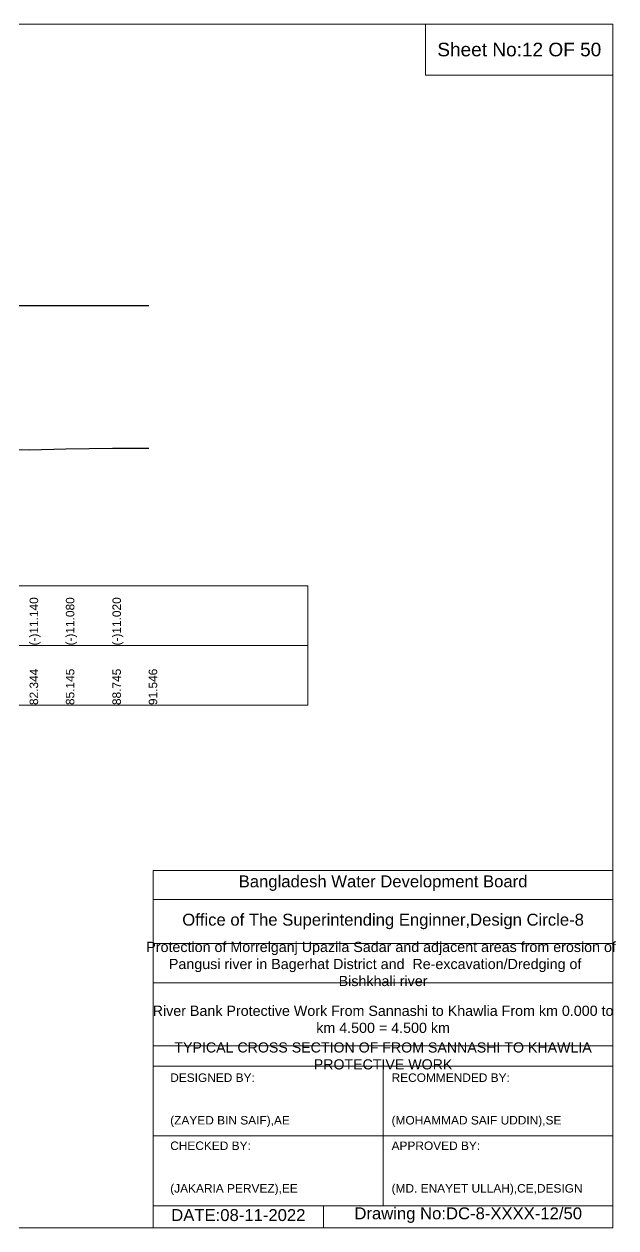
# Model space of a CAD drawing. Header units: inches. Extents: x 89000 to 845017, y -7071 to 0.
# Drawn here: x 271542 to 275017, y -7071 to 0 of the extents above; entities that cross this region are included whole.
import ezdxf

# ---------------------------------------------------------------- set-up
doc = ezdxf.new("R2010")
doc.units = ezdxf.units.IN
doc.header["$LTSCALE"] = 7
doc.header["$MEASUREMENT"] = 0
for name, color, linetype, lineweight in [('Cross section Data Border', 7, 'Continuous', 9), ('Cross Section Labels', 7, 'Continuous', 9), ('Existing_Bed_Level for Xsection', 7, 'Continuous', 25), ('Long Section Labels', 7, 'Continuous', 9)]:
    doc.layers.add(name, color=color, linetype=linetype, lineweight=lineweight)
doc.styles.get("Standard").update_dxf_attribs({"font": 'arial.ttf'})
doc.dimstyles.get("Standard").update_dxf_attribs({"dimtxt": 0.18, "dimasz": 0.18, "dimexe": 0.18, "dimexo": 0.0625, "dimgap": 0.09, "dimtad": 0, "dimtih": 1, "dimtoh": 1, "dimdec": 4, "dimzin": 0, "dimdsep": 46, "dimtxsty": 'Standard', "dimcen": 0.09, "dimadec": 0, "dimazin": 0, "dimtfac": 1, "dimtdec": 4, "dimtofl": 0, "dimtmove": 0, "dimatfit": 3, "dimfxl": 1, "dimtolj": 1, "dimtzin": 0, "dimarcsym": 0})

msp = doc.modelspace()

# ---------------------------------------------------------------- linework, layer by layer
at = {"layer": 'Cross section Data Border'}
msp.add_lwpolyline([(265100, -3300), (273209.05737, -3300), (273209.05737, -4000), (265100, -4000)], close=True, dxfattribs=at)
msp.add_lwpolyline([(265100, -3650), (273209.05737, -3650)], dxfattribs=at)
at = {"layer": 'Cross Section Labels'}
for points in [[(265000, 0), (275000, 0), (275000, -7071), (265000, -7071)], [(273900, 0), (275000, 0), (275000, -300), (273900, -300)]]:
    msp.add_lwpolyline(points, close=True, dxfattribs=at)
for points in [[(272300, -7071), (272300, -4971), (275000, -4971)], [(272300, -5141), (275000, -5141)], [(272300, -5401), (275000, -5401)], [(272300, -5631), (275000, -5631)], [(272300, -6001), (275000, -6001)], [(272300, -6121), (275000, -6121)], [(273650, -6121), (273650, -6941)], [(272300, -6531), (275000, -6531)], [(272300, -6941), (275000, -6941)], [(273300, -6941), (273300, -7071)]]:
    msp.add_lwpolyline(points, dxfattribs=at)
at = {"layer": 'Existing_Bed_Level for Xsection'}
for points in [[(266000, -1653.36), (272273.45953, -1653.36)], [(271300.52274, -2497.72), (271574.09918, -2500), (271786.97843, -2495.44), (272060.52006, -2490.88), (272273.45953, -2490.88)]]:
    msp.add_lwpolyline(points, dxfattribs=at)

# ---------------------------------------------------------------- texts
at = {"layer": 'Cross Section Labels', "attachment_point": 5}
for s, insert, char_height in [('Sheet No:12 OF 50', (274450, -150), 80), ('Bangladesh Water Development Board', (273650, -5046), 70), ('Office of The Superintending Enginner,Design Circle-8', (273650, -5271), 70)]:
    msp.add_mtext(s, dxfattribs=dict(at, insert=insert, char_height=char_height))
at = {"layer": 'Cross Section Labels'}
for s, insert, char_height, width, attachment_point in [('Protection of Morrelganj Upazila Sadar and adjacent areas from erosion of  Pangusi river in Bagerhat District and  Re-excavation/Dredging of     Bishkhali river', (273650, -5521), 60, 2800, 5), ('River Bank Protective Work From Sannashi to Khawlia From km 0.000 to km 4.500 = 4.500 km', (273650, -5846), 60, 2700, 5), ('TYPICAL CROSS SECTION OF FROM SANNASHI TO KHAWLIA PROTECTIVE WORK', (273650, -6061), 59.5765532, 2800, 5), ('DESIGNED BY:^J^J^J(ZAYED BIN SAIF),AE', (272400, -6321), 50, 1400, 4), ('RECOMMENDED BY:^J^J^J(MOHAMMAD SAIF UDDIN),SE', (273700, -6321), 50, 1400, 4), ('CHECKED BY:^J^J^J(JAKARIA PERVEZ),EE', (272400, -6721), 50, 1400, 4), ('APPROVED BY:^J^J^J(MD. ENAYET ULLAH),CE,DESIGN', (273700, -6721), 50, 1400, 4), ('DATE:08-11-2022', (272800, -6996), 70, 1400, 5), ('Drawing No:DC-8-XXXX-12/50', (274150, -6996), 70, 2200, 5)]:
    msp.add_mtext(s, dxfattribs=dict(at, insert=insert, char_height=char_height, width=width, attachment_point=attachment_point))
at = {"layer": 'Long Section Labels', "char_height": 50, "attachment_point": 1, "rotation": 90}
for s, insert in [('(-)11.140', (271574.09918, -3650)), ('(-)11.080', (271786.97843, -3650)), ('(-)11.020', (272060.52006, -3650)), ('(-)11.020', (272060.52006, -3650)), ('82.344', (271574.09918, -4000)), ('85.145', (271786.97843, -4000)), ('88.745', (272060.52006, -4000)), ('91.546', (272273.45953, -4000))]:
    msp.add_mtext(s, dxfattribs=dict(at, insert=insert))

# ---------------------------------------------------------------- leaders
at = {"layer": 'Cross Section Labels', "annotation_type": 0, "has_hookline": 1, "hookline_direction": 0}
for points, text_width in [([(268294.75117, -1769.46769), (268294.75117, -650), (269468.46591, -650)], 2510.77763), ([(269168.55591, -2208.96128), (269168.55591, -800), (269468.46591, -800)], 2345.7367)]:
    msp.add_leader(points, dimstyle='Standard', override={"dimasz": 72}, dxfattribs=dict(at, text_width=text_width))

doc.saveas('drawing.dxf')
